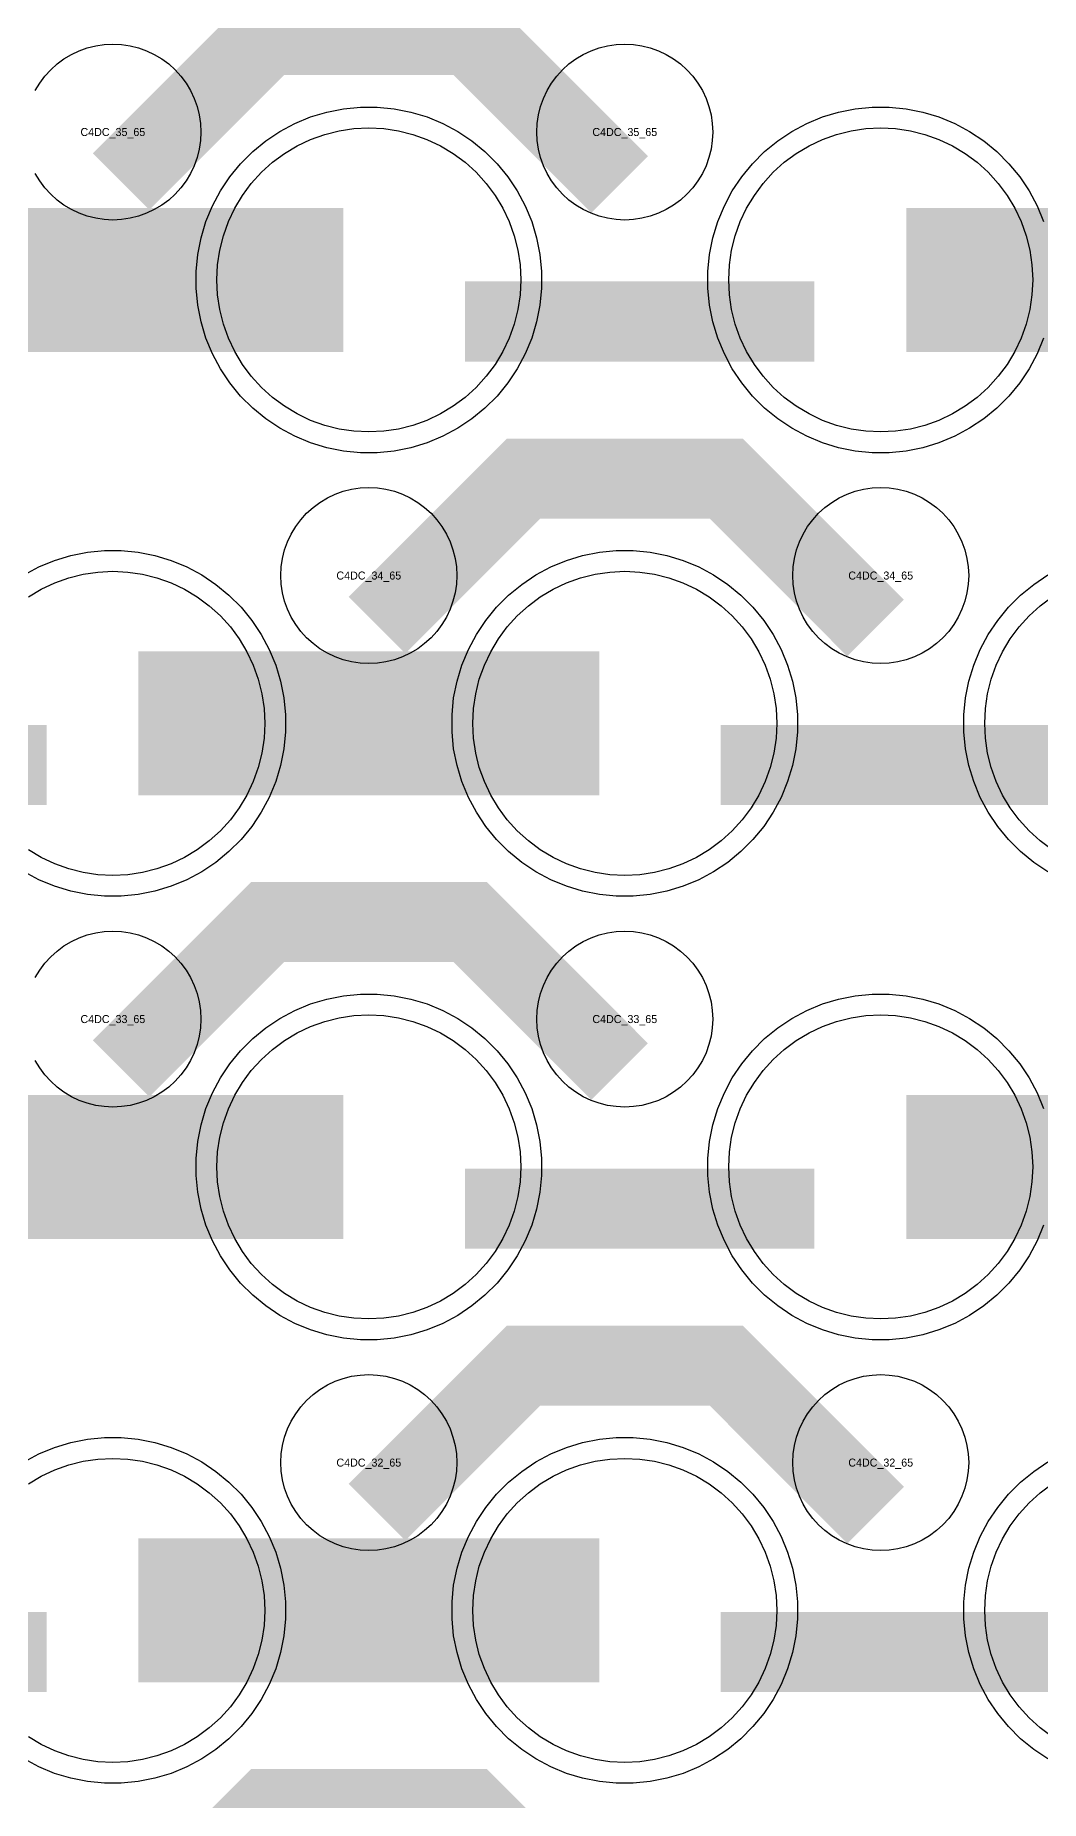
# Model space of a CAD drawing. Extents: x -11880 to 11880, y -14992 to 14992.
# Drawn here: x 8776 to 9090, y -10465 to -9913 of the extents above; entities that cross this region are included whole.
import ezdxf
from ezdxf.enums import TextEntityAlignment as Align

# ---------------------------------------------------------------- set-up
doc = ezdxf.new("R2010")
doc.units = 0
doc.header["$MEASUREMENT"] = 0
for name, color, linetype in [('GDS_775_DT_237', 138, 'CONTINUOUS'), ('RDL1_FS', 34, 'CONTINUOUS'), ('RDL_BS', 160, 'CONTINUOUS')]:
    doc.layers.add(name, color=color, linetype=linetype)

msp = doc.modelspace()

# ---------------------------------------------------------------- linework, layer by layer
at = {"layer": 'RDL1_FS'}
for points in [[(8880, -10037.329), (8875.343, -10037.1), (8870.732, -10036.416), (8866.209, -10035.284), (8861.819, -10033.712), (8857.605, -10031.72), (8853.605, -10029.322), (8849.86, -10026.544), (8846.406, -10023.414), (8843.276, -10019.96), (8840.498, -10016.215), (8838.1, -10012.215), (8836.108, -10008.001), (8834.536, -10003.611), (8833.404, -9999.088), (8832.72, -9994.477), (8832.491, -9989.82), (8832.72, -9985.163), (8833.404, -9980.552), (8834.536, -9976.029), (8836.108, -9971.639), (8838.1, -9967.425), (8840.498, -9963.425), (8843.276, -9959.68), (8846.406, -9956.226), (8849.86, -9953.096), (8853.605, -9950.318), (8857.605, -9947.92), (8861.819, -9945.928), (8866.209, -9944.356), (8870.732, -9943.224), (8875.343, -9942.54), (8880, -9942.311), (8884.657, -9942.54), (8889.268, -9943.224), (8893.791, -9944.356), (8898.181, -9945.928), (8902.395, -9947.92), (8906.395, -9950.318), (8910.14, -9953.096), (8913.594, -9956.226), (8916.724, -9959.68), (8919.502, -9963.425), (8921.9, -9967.425), (8923.892, -9971.639), (8925.464, -9976.029), (8926.596, -9980.552), (8927.28, -9985.163), (8927.509, -9989.82), (8927.28, -9994.477), (8926.596, -9999.088), (8925.464, -10003.611), (8923.892, -10008.001), (8921.9, -10012.215), (8919.502, -10016.215), (8916.724, -10019.96), (8913.594, -10023.414), (8910.14, -10026.544), (8906.395, -10029.322), (8902.395, -10031.72), (8898.181, -10033.712), (8893.791, -10035.284), (8889.268, -10036.416), (8884.657, -10037.1)], [(9040, -10037.329), (9035.343, -10037.1), (9030.732, -10036.416), (9026.209, -10035.284), (9021.819, -10033.712), (9017.605, -10031.72), (9013.605, -10029.322), (9009.86, -10026.544), (9006.406, -10023.414), (9003.276, -10019.96), (9000.498, -10016.215), (8998.1, -10012.215), (8996.108, -10008.001), (8994.536, -10003.611), (8993.404, -9999.088), (8992.72, -9994.477), (8992.491, -9989.82), (8992.72, -9985.163), (8993.404, -9980.552), (8994.536, -9976.029), (8996.108, -9971.639), (8998.1, -9967.425), (9000.498, -9963.425), (9003.276, -9959.68), (9006.406, -9956.226), (9009.86, -9953.096), (9013.605, -9950.318), (9017.605, -9947.92), (9021.819, -9945.928), (9026.209, -9944.356), (9030.732, -9943.224), (9035.343, -9942.54), (9040, -9942.311), (9044.657, -9942.54), (9049.268, -9943.224), (9053.791, -9944.356), (9058.181, -9945.928), (9062.395, -9947.92), (9066.395, -9950.318), (9070.14, -9953.096), (9073.594, -9956.226), (9076.724, -9959.68), (9079.502, -9963.425), (9081.9, -9967.425), (9083.892, -9971.639), (9085.464, -9976.029), (9086.596, -9980.552), (9087.28, -9985.163), (9087.509, -9989.82), (9087.28, -9994.477), (9086.596, -9999.088), (9085.464, -10003.611), (9083.892, -10008.001), (9081.9, -10012.215), (9079.502, -10016.215), (9076.724, -10019.96), (9073.594, -10023.414), (9070.14, -10026.544), (9066.395, -10029.322), (9062.395, -10031.72), (9058.181, -10033.712), (9053.791, -10035.284), (9049.268, -10036.416), (9044.657, -10037.1)], [(8960, -10453.024), (8955.343, -10452.795), (8950.732, -10452.111), (8946.209, -10450.979), (8941.819, -10449.407), (8937.605, -10447.415), (8933.605, -10445.017), (8929.86, -10442.239), (8926.406, -10439.109), (8923.276, -10435.655), (8920.498, -10431.91), (8918.1, -10427.91), (8916.108, -10423.696), (8914.536, -10419.306), (8913.404, -10414.783), (8912.72, -10410.172), (8912.491, -10405.515), (8912.72, -10400.858), (8913.404, -10396.247), (8914.536, -10391.724), (8916.108, -10387.334), (8918.1, -10383.12), (8920.498, -10379.12), (8923.276, -10375.375), (8926.406, -10371.921), (8929.86, -10368.791), (8933.605, -10366.013), (8937.605, -10363.615), (8941.819, -10361.623), (8946.209, -10360.051), (8950.732, -10358.919), (8955.343, -10358.235), (8960, -10358.006), (8964.657, -10358.235), (8969.268, -10358.919), (8973.791, -10360.051), (8978.181, -10361.623), (8982.395, -10363.615), (8986.395, -10366.013), (8990.14, -10368.791), (8993.594, -10371.921), (8996.724, -10375.375), (8999.502, -10379.12), (9001.9, -10383.12), (9003.892, -10387.334), (9005.464, -10391.724), (9006.596, -10396.247), (9007.28, -10400.858), (9007.509, -10405.515), (9007.28, -10410.172), (9006.596, -10414.783), (9005.464, -10419.306), (9003.892, -10423.696), (9001.9, -10427.91), (8999.502, -10431.91), (8996.724, -10435.655), (8993.594, -10439.109), (8990.14, -10442.239), (8986.395, -10445.017), (8982.395, -10447.415), (8978.181, -10449.407), (8973.791, -10450.979), (8969.268, -10452.111), (8964.657, -10452.795)]]:
    msp.add_lwpolyline(points, close=True, dxfattribs=at)
for points in [[(8728.002, -9989.82, 45, 45, 0), (8800.002, -9989.82, 45, 45, 0)], [(8800.002, -9989.82, 45, 45, 0), (8872.002, -9989.82, 45, 45, 0)], [(9048.002, -9989.82, 45, 45, 0), (9120.002, -9989.82, 45, 45, 0)], [(8808.002, -10405.515, 45, 45, 0), (8880.002, -10405.515, 45, 45, 0)], [(8880.002, -10405.515, 45, 45, 0), (8952.002, -10405.515, 45, 45, 0)]]:
    msp.add_lwpolyline(points, format="xyseb", dxfattribs=at)
at = {"layer": 'RDL1_FS', "color": 241, "true_color": 0xf7abae}
for points in [[(8773.605, -10088.883), (8777.605, -10086.485), (8781.819, -10084.493), (8786.209, -10082.921), (8790.732, -10081.789), (8795.343, -10081.105), (8800, -10080.876), (8804.657, -10081.105), (8809.268, -10081.789), (8813.791, -10082.921), (8818.181, -10084.493), (8822.395, -10086.485), (8826.395, -10088.883), (8830.14, -10091.661), (8833.594, -10094.791), (8836.724, -10098.245), (8839.502, -10101.99), (8841.9, -10105.99), (8843.892, -10110.204), (8845.464, -10114.594), (8846.596, -10119.117), (8847.28, -10123.728), (8847.509, -10128.385), (8847.28, -10133.042), (8846.596, -10137.653), (8845.464, -10142.176), (8843.892, -10146.566), (8841.9, -10150.78), (8839.502, -10154.78), (8836.724, -10158.525), (8833.594, -10161.979), (8830.14, -10165.109), (8826.395, -10167.887), (8822.395, -10170.285), (8818.181, -10172.277), (8813.791, -10173.849), (8809.268, -10174.981), (8804.657, -10175.665), (8800, -10175.894), (8795.343, -10175.665), (8790.732, -10174.981), (8786.209, -10173.849), (8781.819, -10172.277), (8777.605, -10170.285), (8773.605, -10167.887)], [(9093.605, -10167.887), (9089.86, -10165.109), (9086.406, -10161.979), (9083.276, -10158.525), (9080.498, -10154.78), (9078.1, -10150.78), (9076.108, -10146.566), (9074.536, -10142.176), (9073.404, -10137.653), (9072.72, -10133.042), (9072.491, -10128.385), (9072.72, -10123.728), (9073.404, -10119.117), (9074.536, -10114.594), (9076.108, -10110.204), (9078.1, -10105.99), (9080.498, -10101.99), (9083.276, -10098.245), (9086.406, -10094.791), (9089.86, -10091.661), (9093.605, -10088.883)]]:
    msp.add_lwpolyline(points, dxfattribs=at)
for points in [[(8960, -10175.894), (8955.343, -10175.665), (8950.732, -10174.981), (8946.209, -10173.849), (8941.819, -10172.277), (8937.605, -10170.285), (8933.605, -10167.887), (8929.86, -10165.109), (8926.406, -10161.979), (8923.276, -10158.525), (8920.498, -10154.78), (8918.1, -10150.78), (8916.108, -10146.566), (8914.536, -10142.176), (8913.404, -10137.653), (8912.72, -10133.042), (8912.491, -10128.385), (8912.72, -10123.728), (8913.404, -10119.117), (8914.536, -10114.594), (8916.108, -10110.204), (8918.1, -10105.99), (8920.498, -10101.99), (8923.276, -10098.245), (8926.406, -10094.791), (8929.86, -10091.661), (8933.605, -10088.883), (8937.605, -10086.485), (8941.819, -10084.493), (8946.209, -10082.921), (8950.732, -10081.789), (8955.343, -10081.105), (8960, -10080.876), (8964.657, -10081.105), (8969.268, -10081.789), (8973.791, -10082.921), (8978.181, -10084.493), (8982.395, -10086.485), (8986.395, -10088.883), (8990.14, -10091.661), (8993.594, -10094.791), (8996.724, -10098.245), (8999.502, -10101.99), (9001.9, -10105.99), (9003.892, -10110.204), (9005.464, -10114.594), (9006.596, -10119.117), (9007.28, -10123.728), (9007.509, -10128.385), (9007.28, -10133.042), (9006.596, -10137.653), (9005.464, -10142.176), (9003.892, -10146.566), (9001.9, -10150.78), (8999.502, -10154.78), (8996.724, -10158.525), (8993.594, -10161.979), (8990.14, -10165.109), (8986.395, -10167.887), (8982.395, -10170.285), (8978.181, -10172.277), (8973.791, -10173.849), (8969.268, -10174.981), (8964.657, -10175.665)], [(8880, -10314.459), (8875.343, -10314.23), (8870.732, -10313.546), (8866.209, -10312.414), (8861.819, -10310.842), (8857.605, -10308.85), (8853.605, -10306.452), (8849.86, -10303.674), (8846.406, -10300.544), (8843.276, -10297.09), (8840.498, -10293.345), (8838.1, -10289.345), (8836.108, -10285.131), (8834.536, -10280.741), (8833.404, -10276.218), (8832.72, -10271.607), (8832.491, -10266.95), (8832.72, -10262.293), (8833.404, -10257.682), (8834.536, -10253.159), (8836.108, -10248.769), (8838.1, -10244.555), (8840.498, -10240.555), (8843.276, -10236.81), (8846.406, -10233.356), (8849.86, -10230.226), (8853.605, -10227.448), (8857.605, -10225.05), (8861.819, -10223.058), (8866.209, -10221.486), (8870.732, -10220.354), (8875.343, -10219.67), (8880, -10219.441), (8884.657, -10219.67), (8889.268, -10220.354), (8893.791, -10221.486), (8898.181, -10223.058), (8902.395, -10225.05), (8906.395, -10227.448), (8910.14, -10230.226), (8913.594, -10233.356), (8916.724, -10236.81), (8919.502, -10240.555), (8921.9, -10244.555), (8923.892, -10248.769), (8925.464, -10253.159), (8926.596, -10257.682), (8927.28, -10262.293), (8927.509, -10266.95), (8927.28, -10271.607), (8926.596, -10276.218), (8925.464, -10280.741), (8923.892, -10285.131), (8921.9, -10289.345), (8919.502, -10293.345), (8916.724, -10297.09), (8913.594, -10300.544), (8910.14, -10303.674), (8906.395, -10306.452), (8902.395, -10308.85), (8898.181, -10310.842), (8893.791, -10312.414), (8889.268, -10313.546), (8884.657, -10314.23)], [(9040, -10314.459), (9035.343, -10314.23), (9030.732, -10313.546), (9026.209, -10312.414), (9021.819, -10310.842), (9017.605, -10308.85), (9013.605, -10306.452), (9009.86, -10303.674), (9006.406, -10300.544), (9003.276, -10297.09), (9000.498, -10293.345), (8998.1, -10289.345), (8996.108, -10285.131), (8994.536, -10280.741), (8993.404, -10276.218), (8992.72, -10271.607), (8992.491, -10266.95), (8992.72, -10262.293), (8993.404, -10257.682), (8994.536, -10253.159), (8996.108, -10248.769), (8998.1, -10244.555), (9000.498, -10240.555), (9003.276, -10236.81), (9006.406, -10233.356), (9009.86, -10230.226), (9013.605, -10227.448), (9017.605, -10225.05), (9021.819, -10223.058), (9026.209, -10221.486), (9030.732, -10220.354), (9035.343, -10219.67), (9040, -10219.441), (9044.657, -10219.67), (9049.268, -10220.354), (9053.791, -10221.486), (9058.181, -10223.058), (9062.395, -10225.05), (9066.395, -10227.448), (9070.14, -10230.226), (9073.594, -10233.356), (9076.724, -10236.81), (9079.502, -10240.555), (9081.9, -10244.555), (9083.892, -10248.769), (9085.464, -10253.159), (9086.596, -10257.682), (9087.28, -10262.293), (9087.509, -10266.95), (9087.28, -10271.607), (9086.596, -10276.218), (9085.464, -10280.741), (9083.892, -10285.131), (9081.9, -10289.345), (9079.502, -10293.345), (9076.724, -10297.09), (9073.594, -10300.544), (9070.14, -10303.674), (9066.395, -10306.452), (9062.395, -10308.85), (9058.181, -10310.842), (9053.791, -10312.414), (9049.268, -10313.546), (9044.657, -10314.23)]]:
    msp.add_lwpolyline(points, close=True, dxfattribs=at)
for points in [[(8808.002, -10128.385, 45, 45, 0), (8880.002, -10128.385, 45, 45, 0)], [(8880.002, -10128.385, 45, 45, 0), (8952.002, -10128.385, 45, 45, 0)], [(8728.002, -10266.95, 45, 45, 0), (8800.002, -10266.95, 45, 45, 0)], [(8800.002, -10266.95, 45, 45, 0), (8872.002, -10266.95, 45, 45, 0)], [(9048.002, -10266.95, 45, 45, 0), (9120.002, -10266.95, 45, 45, 0)]]:
    msp.add_lwpolyline(points, format="xyseb", dxfattribs=at)
at = {"layer": 'RDL1_FS'}
for points in [[(8773.605, -10366.013), (8777.605, -10363.615), (8781.819, -10361.623), (8786.209, -10360.051), (8790.732, -10358.919), (8795.343, -10358.235), (8800, -10358.006), (8804.657, -10358.235), (8809.268, -10358.919), (8813.791, -10360.051), (8818.181, -10361.623), (8822.395, -10363.615), (8826.395, -10366.013), (8830.14, -10368.791), (8833.594, -10371.921), (8836.724, -10375.375), (8839.502, -10379.12), (8841.9, -10383.12), (8843.892, -10387.334), (8845.464, -10391.724), (8846.596, -10396.247), (8847.28, -10400.858), (8847.509, -10405.515), (8847.28, -10410.172), (8846.596, -10414.783), (8845.464, -10419.306), (8843.892, -10423.696), (8841.9, -10427.91), (8839.502, -10431.91), (8836.724, -10435.655), (8833.594, -10439.109), (8830.14, -10442.239), (8826.395, -10445.017), (8822.395, -10447.415), (8818.181, -10449.407), (8813.791, -10450.979), (8809.268, -10452.111), (8804.657, -10452.795), (8800, -10453.024), (8795.343, -10452.795), (8790.732, -10452.111), (8786.209, -10450.979), (8781.819, -10449.407), (8777.605, -10447.415), (8773.605, -10445.017)], [(9093.605, -10445.017), (9089.86, -10442.239), (9086.406, -10439.109), (9083.276, -10435.655), (9080.498, -10431.91), (9078.1, -10427.91), (9076.108, -10423.696), (9074.536, -10419.306), (9073.404, -10414.783), (9072.72, -10410.172), (9072.491, -10405.515), (9072.72, -10400.858), (9073.404, -10396.247), (9074.536, -10391.724), (9076.108, -10387.334), (9078.1, -10383.12), (9080.498, -10379.12), (9083.276, -10375.375), (9086.406, -10371.921), (9089.86, -10368.791), (9093.605, -10366.013)]]:
    msp.add_lwpolyline(points, dxfattribs=at)
at = {"layer": 'RDL_BS'}
for points in [[(8802.562, -9959.134, 25, 25, 0), (8848.377, -9913.319, 25, 25, 0), (8881.93, -9913.319, 25, 25, 0)], [(8958.401, -9960.033, 25, 25, 0), (8911.687, -9913.319, 25, 25, 0), (8881.929, -9913.319, 25, 25, 0)], [(8910.016, -10002.833, 25, 25, 0), (9019.281, -10002.833, 25, 25, 0)], [(8882.562, -10097.699, 25, 25, 0), (8928.377, -10051.884, 25, 25, 0), (8961.93, -10051.884, 25, 25, 0)], [(9038.401, -10098.598, 25, 25, 0), (8991.687, -10051.884, 25, 25, 0), (8961.929, -10051.884, 25, 25, 0)], [(8802.562, -10236.264, 25, 25, 0), (8848.377, -10190.449, 25, 25, 0), (8881.93, -10190.449, 25, 25, 0)], [(8958.401, -10237.163, 25, 25, 0), (8911.687, -10190.449, 25, 25, 0), (8881.929, -10190.449, 25, 25, 0)], [(8882.562, -10374.829, 25, 25, 0), (8928.377, -10329.014, 25, 25, 0), (8961.93, -10329.014, 25, 25, 0)], [(9038.401, -10375.728, 25, 25, 0), (8991.687, -10329.014, 25, 25, 0), (8961.929, -10329.014, 25, 25, 0)], [(8670.016, -10418.528, 25, 25, 0), (8779.281, -10418.528, 25, 25, 0)], [(8990.016, -10418.528, 25, 25, 0), (9099.281, -10418.528, 25, 25, 0)], [(8802.562, -10513.394, 25, 25, 0), (8848.377, -10467.579, 25, 25, 0), (8881.93, -10467.579, 25, 25, 0)], [(8958.401, -10514.293, 25, 25, 0), (8911.687, -10467.579, 25, 25, 0), (8881.929, -10467.579, 25, 25, 0)]]:
    msp.add_lwpolyline(points, format="xyseb", dxfattribs=at)
for points in [[(8775.75, -9930.676), (8777.143, -9928.352), (8778.746, -9926.189), (8780.558, -9924.19), (8782.557, -9922.378), (8784.72, -9920.775), (8787.044, -9919.382), (8789.481, -9918.23), (8792.016, -9917.323), (8794.635, -9916.666), (8797.307, -9916.27), (8800, -9916.138), (8802.693, -9916.27), (8805.365, -9916.666), (8807.984, -9917.323), (8810.519, -9918.23), (8812.956, -9919.382), (8815.28, -9920.775), (8817.443, -9922.378), (8819.442, -9924.19), (8821.254, -9926.189), (8822.857, -9928.352), (8824.25, -9930.676), (8825.402, -9933.113), (8826.309, -9935.648), (8826.966, -9938.267), (8827.362, -9940.939), (8827.494, -9943.632), (8827.362, -9946.325), (8826.966, -9948.997), (8826.309, -9951.616), (8825.402, -9954.151), (8824.25, -9956.588), (8822.857, -9958.912), (8821.254, -9961.075), (8819.442, -9963.074), (8817.443, -9964.886), (8815.28, -9966.489), (8812.956, -9967.882), (8810.519, -9969.034), (8807.984, -9969.941), (8805.365, -9970.598), (8802.693, -9970.994), (8800, -9971.126), (8797.307, -9970.994), (8794.635, -9970.598), (8792.016, -9969.941), (8789.481, -9969.034), (8787.044, -9967.882), (8784.72, -9966.489), (8782.557, -9964.886), (8780.558, -9963.074), (8778.746, -9961.075), (8777.143, -9958.912), (8775.75, -9956.588)], [(9090.906, -10008.025), (9088.875, -10012.935), (9086.383, -10017.597), (9083.436, -10022.011), (9080.074, -10026.112), (9076.292, -10029.894), (9072.191, -10033.256), (9067.777, -10036.203), (9063.115, -10038.695), (9058.205, -10040.726), (9053.165, -10042.257), (9047.938, -10043.303), (9042.644, -10043.82), (9037.356, -10043.82), (9032.062, -10043.303), (9026.835, -10042.257), (9021.795, -10040.726), (9016.885, -10038.695), (9012.223, -10036.203), (9007.809, -10033.256), (9003.708, -10029.894), (8999.926, -10026.112), (8996.564, -10022.011), (8993.617, -10017.597), (8991.125, -10012.935), (8989.094, -10008.025), (8987.563, -10002.985), (8986.517, -9997.758), (8986, -9992.464), (8986, -9987.176), (8986.517, -9981.882), (8987.563, -9976.655), (8989.094, -9971.615), (8991.125, -9966.705), (8993.617, -9962.043), (8996.564, -9957.629), (8999.926, -9953.528), (9003.708, -9949.746), (9007.809, -9946.384), (9012.223, -9943.437), (9016.885, -9940.945), (9021.795, -9938.914), (9026.835, -9937.383), (9032.062, -9936.337), (9037.356, -9935.82), (9042.644, -9935.82), (9047.938, -9936.337), (9053.165, -9937.383), (9058.205, -9938.914), (9063.115, -9940.945), (9067.777, -9943.437), (9072.191, -9946.384), (9076.292, -9949.746), (9080.074, -9953.528), (9083.436, -9957.629), (9086.383, -9962.043), (9088.875, -9966.705), (9090.906, -9971.615)], [(8775.75, -10207.806), (8777.143, -10205.482), (8778.746, -10203.319), (8780.558, -10201.32), (8782.557, -10199.508), (8784.72, -10197.905), (8787.044, -10196.512), (8789.481, -10195.36), (8792.016, -10194.453), (8794.635, -10193.796), (8797.307, -10193.4), (8800, -10193.268), (8802.693, -10193.4), (8805.365, -10193.796), (8807.984, -10194.453), (8810.519, -10195.36), (8812.956, -10196.512), (8815.28, -10197.905), (8817.443, -10199.508), (8819.442, -10201.32), (8821.254, -10203.319), (8822.857, -10205.482), (8824.25, -10207.806), (8825.402, -10210.243), (8826.309, -10212.778), (8826.966, -10215.397), (8827.362, -10218.069), (8827.494, -10220.762), (8827.362, -10223.455), (8826.966, -10226.127), (8826.309, -10228.746), (8825.402, -10231.281), (8824.25, -10233.718), (8822.857, -10236.042), (8821.254, -10238.205), (8819.442, -10240.204), (8817.443, -10242.016), (8815.28, -10243.619), (8812.956, -10245.012), (8810.519, -10246.164), (8807.984, -10247.071), (8805.365, -10247.728), (8802.693, -10248.124), (8800, -10248.256), (8797.307, -10248.124), (8794.635, -10247.728), (8792.016, -10247.071), (8789.481, -10246.164), (8787.044, -10245.012), (8784.72, -10243.619), (8782.557, -10242.016), (8780.558, -10240.204), (8778.746, -10238.205), (8777.143, -10236.042), (8775.75, -10233.718)], [(8772.223, -10359.132), (8776.885, -10356.64), (8781.795, -10354.609), (8786.835, -10353.078), (8792.062, -10352.032), (8797.356, -10351.515), (8802.644, -10351.515), (8807.938, -10352.032), (8813.165, -10353.078), (8818.205, -10354.609), (8823.115, -10356.64), (8827.777, -10359.132), (8832.191, -10362.079), (8836.292, -10365.441), (8840.074, -10369.223), (8843.436, -10373.324), (8846.383, -10377.738), (8848.875, -10382.4), (8850.906, -10387.31), (8852.437, -10392.35), (8853.483, -10397.577), (8854, -10402.871), (8854, -10408.159), (8853.483, -10413.453), (8852.437, -10418.68), (8850.906, -10423.72), (8848.875, -10428.63), (8846.383, -10433.292), (8843.436, -10437.706), (8840.074, -10441.807), (8836.292, -10445.589), (8832.191, -10448.951), (8827.777, -10451.898), (8823.115, -10454.39), (8818.205, -10456.421), (8813.165, -10457.952), (8807.938, -10458.998), (8802.644, -10459.515), (8797.356, -10459.515), (8792.062, -10458.998), (8786.835, -10457.952), (8781.795, -10456.421), (8776.885, -10454.39), (8772.223, -10451.898)], [(9092.223, -10451.898), (9087.809, -10448.951), (9083.708, -10445.589), (9079.926, -10441.807), (9076.564, -10437.706), (9073.617, -10433.292), (9071.125, -10428.63), (9069.094, -10423.72), (9067.563, -10418.68), (9066.517, -10413.453), (9066, -10408.159), (9066, -10402.871), (9066.517, -10397.577), (9067.563, -10392.35), (9069.094, -10387.31), (9071.125, -10382.4), (9073.617, -10377.738), (9076.564, -10373.324), (9079.926, -10369.223), (9083.708, -10365.441), (9087.809, -10362.079), (9092.223, -10359.132)]]:
    msp.add_lwpolyline(points, dxfattribs=at)
for points in [[(8960, -9971.126), (8957.307, -9970.994), (8954.635, -9970.598), (8952.016, -9969.941), (8949.481, -9969.034), (8947.044, -9967.882), (8944.72, -9966.489), (8942.557, -9964.886), (8940.558, -9963.074), (8938.746, -9961.075), (8937.143, -9958.912), (8935.75, -9956.588), (8934.598, -9954.151), (8933.691, -9951.616), (8933.034, -9948.997), (8932.638, -9946.325), (8932.506, -9943.632), (8932.638, -9940.939), (8933.034, -9938.267), (8933.691, -9935.648), (8934.598, -9933.113), (8935.75, -9930.676), (8937.143, -9928.352), (8938.746, -9926.189), (8940.558, -9924.19), (8942.557, -9922.378), (8944.72, -9920.775), (8947.044, -9919.382), (8949.481, -9918.23), (8952.016, -9917.323), (8954.635, -9916.666), (8957.307, -9916.27), (8960, -9916.138), (8962.693, -9916.27), (8965.365, -9916.666), (8967.984, -9917.323), (8970.519, -9918.23), (8972.956, -9919.382), (8975.28, -9920.775), (8977.443, -9922.378), (8979.442, -9924.19), (8981.254, -9926.189), (8982.857, -9928.352), (8984.25, -9930.676), (8985.402, -9933.113), (8986.309, -9935.648), (8986.966, -9938.267), (8987.362, -9940.939), (8987.494, -9943.632), (8987.362, -9946.325), (8986.966, -9948.997), (8986.309, -9951.616), (8985.402, -9954.151), (8984.25, -9956.588), (8982.857, -9958.912), (8981.254, -9961.075), (8979.442, -9963.074), (8977.443, -9964.886), (8975.28, -9966.489), (8972.956, -9967.882), (8970.519, -9969.034), (8967.984, -9969.941), (8965.365, -9970.598), (8962.693, -9970.994)], [(8877.356, -10043.82), (8872.062, -10043.303), (8866.835, -10042.257), (8861.795, -10040.726), (8856.885, -10038.695), (8852.223, -10036.203), (8847.809, -10033.256), (8843.708, -10029.894), (8839.926, -10026.112), (8836.564, -10022.011), (8833.617, -10017.597), (8831.125, -10012.935), (8829.094, -10008.025), (8827.563, -10002.985), (8826.517, -9997.758), (8826, -9992.464), (8826, -9987.176), (8826.517, -9981.882), (8827.563, -9976.655), (8829.094, -9971.615), (8831.125, -9966.705), (8833.617, -9962.043), (8836.564, -9957.629), (8839.926, -9953.528), (8843.708, -9949.746), (8847.809, -9946.384), (8852.223, -9943.437), (8856.885, -9940.945), (8861.795, -9938.914), (8866.835, -9937.383), (8872.062, -9936.337), (8877.356, -9935.82), (8882.644, -9935.82), (8887.938, -9936.337), (8893.165, -9937.383), (8898.205, -9938.914), (8903.115, -9940.945), (8907.777, -9943.437), (8912.191, -9946.384), (8916.292, -9949.746), (8920.074, -9953.528), (8923.436, -9957.629), (8926.383, -9962.043), (8928.875, -9966.705), (8930.906, -9971.615), (8932.437, -9976.655), (8933.483, -9981.882), (8934, -9987.176), (8934, -9992.464), (8933.483, -9997.758), (8932.437, -10002.985), (8930.906, -10008.025), (8928.875, -10012.935), (8926.383, -10017.597), (8923.436, -10022.011), (8920.074, -10026.112), (8916.292, -10029.894), (8912.191, -10033.256), (8907.777, -10036.203), (8903.115, -10038.695), (8898.205, -10040.726), (8893.165, -10042.257), (8887.938, -10043.303), (8882.644, -10043.82)], [(8880, -10109.691), (8877.307, -10109.559), (8874.635, -10109.163), (8872.016, -10108.506), (8869.481, -10107.599), (8867.044, -10106.447), (8864.72, -10105.054), (8862.557, -10103.451), (8860.558, -10101.639), (8858.746, -10099.64), (8857.143, -10097.477), (8855.75, -10095.153), (8854.598, -10092.716), (8853.691, -10090.181), (8853.034, -10087.562), (8852.638, -10084.89), (8852.506, -10082.197), (8852.638, -10079.504), (8853.034, -10076.832), (8853.691, -10074.213), (8854.598, -10071.678), (8855.75, -10069.241), (8857.143, -10066.917), (8858.746, -10064.754), (8860.558, -10062.755), (8862.557, -10060.943), (8864.72, -10059.34), (8867.044, -10057.947), (8869.481, -10056.795), (8872.016, -10055.888), (8874.635, -10055.231), (8877.307, -10054.835), (8880, -10054.703), (8882.693, -10054.835), (8885.365, -10055.231), (8887.984, -10055.888), (8890.519, -10056.795), (8892.956, -10057.947), (8895.28, -10059.34), (8897.443, -10060.943), (8899.442, -10062.755), (8901.254, -10064.754), (8902.857, -10066.917), (8904.25, -10069.241), (8905.402, -10071.678), (8906.309, -10074.213), (8906.966, -10076.832), (8907.362, -10079.504), (8907.494, -10082.197), (8907.362, -10084.89), (8906.966, -10087.562), (8906.309, -10090.181), (8905.402, -10092.716), (8904.25, -10095.153), (8902.857, -10097.477), (8901.254, -10099.64), (8899.442, -10101.639), (8897.443, -10103.451), (8895.28, -10105.054), (8892.956, -10106.447), (8890.519, -10107.599), (8887.984, -10108.506), (8885.365, -10109.163), (8882.693, -10109.559)], [(9040, -10109.691), (9037.307, -10109.559), (9034.635, -10109.163), (9032.016, -10108.506), (9029.481, -10107.599), (9027.044, -10106.447), (9024.72, -10105.054), (9022.557, -10103.451), (9020.558, -10101.639), (9018.746, -10099.64), (9017.143, -10097.477), (9015.75, -10095.153), (9014.598, -10092.716), (9013.691, -10090.181), (9013.034, -10087.562), (9012.638, -10084.89), (9012.506, -10082.197), (9012.638, -10079.504), (9013.034, -10076.832), (9013.691, -10074.213), (9014.598, -10071.678), (9015.75, -10069.241), (9017.143, -10066.917), (9018.746, -10064.754), (9020.558, -10062.755), (9022.557, -10060.943), (9024.72, -10059.34), (9027.044, -10057.947), (9029.481, -10056.795), (9032.016, -10055.888), (9034.635, -10055.231), (9037.307, -10054.835), (9040, -10054.703), (9042.693, -10054.835), (9045.365, -10055.231), (9047.984, -10055.888), (9050.519, -10056.795), (9052.956, -10057.947), (9055.28, -10059.34), (9057.443, -10060.943), (9059.442, -10062.755), (9061.254, -10064.754), (9062.857, -10066.917), (9064.25, -10069.241), (9065.402, -10071.678), (9066.309, -10074.213), (9066.966, -10076.832), (9067.362, -10079.504), (9067.494, -10082.197), (9067.362, -10084.89), (9066.966, -10087.562), (9066.309, -10090.181), (9065.402, -10092.716), (9064.25, -10095.153), (9062.857, -10097.477), (9061.254, -10099.64), (9059.442, -10101.639), (9057.443, -10103.451), (9055.28, -10105.054), (9052.956, -10106.447), (9050.519, -10107.599), (9047.984, -10108.506), (9045.365, -10109.163), (9042.693, -10109.559)], [(8960, -10248.256), (8957.307, -10248.124), (8954.635, -10247.728), (8952.016, -10247.071), (8949.481, -10246.164), (8947.044, -10245.012), (8944.72, -10243.619), (8942.557, -10242.016), (8940.558, -10240.204), (8938.746, -10238.205), (8937.143, -10236.042), (8935.75, -10233.718), (8934.598, -10231.281), (8933.691, -10228.746), (8933.034, -10226.127), (8932.638, -10223.455), (8932.506, -10220.762), (8932.638, -10218.069), (8933.034, -10215.397), (8933.691, -10212.778), (8934.598, -10210.243), (8935.75, -10207.806), (8937.143, -10205.482), (8938.746, -10203.319), (8940.558, -10201.32), (8942.557, -10199.508), (8944.72, -10197.905), (8947.044, -10196.512), (8949.481, -10195.36), (8952.016, -10194.453), (8954.635, -10193.796), (8957.307, -10193.4), (8960, -10193.268), (8962.693, -10193.4), (8965.365, -10193.796), (8967.984, -10194.453), (8970.519, -10195.36), (8972.956, -10196.512), (8975.28, -10197.905), (8977.443, -10199.508), (8979.442, -10201.32), (8981.254, -10203.319), (8982.857, -10205.482), (8984.25, -10207.806), (8985.402, -10210.243), (8986.309, -10212.778), (8986.966, -10215.397), (8987.362, -10218.069), (8987.494, -10220.762), (8987.362, -10223.455), (8986.966, -10226.127), (8986.309, -10228.746), (8985.402, -10231.281), (8984.25, -10233.718), (8982.857, -10236.042), (8981.254, -10238.205), (8979.442, -10240.204), (8977.443, -10242.016), (8975.28, -10243.619), (8972.956, -10245.012), (8970.519, -10246.164), (8967.984, -10247.071), (8965.365, -10247.728), (8962.693, -10248.124)], [(8880, -10386.821), (8877.307, -10386.689), (8874.635, -10386.293), (8872.016, -10385.636), (8869.481, -10384.729), (8867.044, -10383.577), (8864.72, -10382.184), (8862.557, -10380.581), (8860.558, -10378.769), (8858.746, -10376.77), (8857.143, -10374.607), (8855.75, -10372.283), (8854.598, -10369.846), (8853.691, -10367.311), (8853.034, -10364.692), (8852.638, -10362.02), (8852.506, -10359.327), (8852.638, -10356.634), (8853.034, -10353.962), (8853.691, -10351.343), (8854.598, -10348.808), (8855.75, -10346.371), (8857.143, -10344.047), (8858.746, -10341.884), (8860.558, -10339.885), (8862.557, -10338.073), (8864.72, -10336.47), (8867.044, -10335.077), (8869.481, -10333.925), (8872.016, -10333.018), (8874.635, -10332.361), (8877.307, -10331.965), (8880, -10331.833), (8882.693, -10331.965), (8885.365, -10332.361), (8887.984, -10333.018), (8890.519, -10333.925), (8892.956, -10335.077), (8895.28, -10336.47), (8897.443, -10338.073), (8899.442, -10339.885), (8901.254, -10341.884), (8902.857, -10344.047), (8904.25, -10346.371), (8905.402, -10348.808), (8906.309, -10351.343), (8906.966, -10353.962), (8907.362, -10356.634), (8907.494, -10359.327), (8907.362, -10362.02), (8906.966, -10364.692), (8906.309, -10367.311), (8905.402, -10369.846), (8904.25, -10372.283), (8902.857, -10374.607), (8901.254, -10376.77), (8899.442, -10378.769), (8897.443, -10380.581), (8895.28, -10382.184), (8892.956, -10383.577), (8890.519, -10384.729), (8887.984, -10385.636), (8885.365, -10386.293), (8882.693, -10386.689)], [(9040, -10386.821), (9037.307, -10386.689), (9034.635, -10386.293), (9032.016, -10385.636), (9029.481, -10384.729), (9027.044, -10383.577), (9024.72, -10382.184), (9022.557, -10380.581), (9020.558, -10378.769), (9018.746, -10376.77), (9017.143, -10374.607), (9015.75, -10372.283), (9014.598, -10369.846), (9013.691, -10367.311), (9013.034, -10364.692), (9012.638, -10362.02), (9012.506, -10359.327), (9012.638, -10356.634), (9013.034, -10353.962), (9013.691, -10351.343), (9014.598, -10348.808), (9015.75, -10346.371), (9017.143, -10344.047), (9018.746, -10341.884), (9020.558, -10339.885), (9022.557, -10338.073), (9024.72, -10336.47), (9027.044, -10335.077), (9029.481, -10333.925), (9032.016, -10333.018), (9034.635, -10332.361), (9037.307, -10331.965), (9040, -10331.833), (9042.693, -10331.965), (9045.365, -10332.361), (9047.984, -10333.018), (9050.519, -10333.925), (9052.956, -10335.077), (9055.28, -10336.47), (9057.443, -10338.073), (9059.442, -10339.885), (9061.254, -10341.884), (9062.857, -10344.047), (9064.25, -10346.371), (9065.402, -10348.808), (9066.309, -10351.343), (9066.966, -10353.962), (9067.362, -10356.634), (9067.494, -10359.327), (9067.362, -10362.02), (9066.966, -10364.692), (9066.309, -10367.311), (9065.402, -10369.846), (9064.25, -10372.283), (9062.857, -10374.607), (9061.254, -10376.77), (9059.442, -10378.769), (9057.443, -10380.581), (9055.28, -10382.184), (9052.956, -10383.577), (9050.519, -10384.729), (9047.984, -10385.636), (9045.365, -10386.293), (9042.693, -10386.689)], [(8957.356, -10459.515), (8952.062, -10458.998), (8946.835, -10457.952), (8941.795, -10456.421), (8936.885, -10454.39), (8932.223, -10451.898), (8927.809, -10448.951), (8923.708, -10445.589), (8919.926, -10441.807), (8916.564, -10437.706), (8913.617, -10433.292), (8911.125, -10428.63), (8909.094, -10423.72), (8907.563, -10418.68), (8906.517, -10413.453), (8906, -10408.159), (8906, -10402.871), (8906.517, -10397.577), (8907.563, -10392.35), (8909.094, -10387.31), (8911.125, -10382.4), (8913.617, -10377.738), (8916.564, -10373.324), (8919.926, -10369.223), (8923.708, -10365.441), (8927.809, -10362.079), (8932.223, -10359.132), (8936.885, -10356.64), (8941.795, -10354.609), (8946.835, -10353.078), (8952.062, -10352.032), (8957.356, -10351.515), (8962.644, -10351.515), (8967.938, -10352.032), (8973.165, -10353.078), (8978.205, -10354.609), (8983.115, -10356.64), (8987.777, -10359.132), (8992.191, -10362.079), (8996.292, -10365.441), (9000.074, -10369.223), (9003.436, -10373.324), (9006.383, -10377.738), (9008.875, -10382.4), (9010.906, -10387.31), (9012.437, -10392.35), (9013.483, -10397.577), (9014, -10402.871), (9014, -10408.159), (9013.483, -10413.453), (9012.437, -10418.68), (9010.906, -10423.72), (9008.875, -10428.63), (9006.383, -10433.292), (9003.436, -10437.706), (9000.074, -10441.807), (8996.292, -10445.589), (8992.191, -10448.951), (8987.777, -10451.898), (8983.115, -10454.39), (8978.205, -10456.421), (8973.165, -10457.952), (8967.938, -10458.998), (8962.644, -10459.515)]]:
    msp.add_lwpolyline(points, close=True, dxfattribs=at)
at = {"layer": 'RDL_BS', "color": 241, "true_color": 0xf7abae}
for points in [[(8772.223, -10082.002), (8776.885, -10079.51), (8781.795, -10077.479), (8786.835, -10075.948), (8792.062, -10074.902), (8797.356, -10074.385), (8802.644, -10074.385), (8807.938, -10074.902), (8813.165, -10075.948), (8818.205, -10077.479), (8823.115, -10079.51), (8827.777, -10082.002), (8832.191, -10084.949), (8836.292, -10088.311), (8840.074, -10092.093), (8843.436, -10096.194), (8846.383, -10100.608), (8848.875, -10105.27), (8850.906, -10110.18), (8852.437, -10115.22), (8853.483, -10120.447), (8854, -10125.741), (8854, -10131.029), (8853.483, -10136.323), (8852.437, -10141.55), (8850.906, -10146.59), (8848.875, -10151.5), (8846.383, -10156.162), (8843.436, -10160.576), (8840.074, -10164.677), (8836.292, -10168.459), (8832.191, -10171.821), (8827.777, -10174.768), (8823.115, -10177.26), (8818.205, -10179.291), (8813.165, -10180.822), (8807.938, -10181.868), (8802.644, -10182.385), (8797.356, -10182.385), (8792.062, -10181.868), (8786.835, -10180.822), (8781.795, -10179.291), (8776.885, -10177.26), (8772.223, -10174.768)], [(9092.223, -10174.768), (9087.809, -10171.821), (9083.708, -10168.459), (9079.926, -10164.677), (9076.564, -10160.576), (9073.617, -10156.162), (9071.125, -10151.5), (9069.094, -10146.59), (9067.563, -10141.55), (9066.517, -10136.323), (9066, -10131.029), (9066, -10125.741), (9066.517, -10120.447), (9067.563, -10115.22), (9069.094, -10110.18), (9071.125, -10105.27), (9073.617, -10100.608), (9076.564, -10096.194), (9079.926, -10092.093), (9083.708, -10088.311), (9087.809, -10084.949), (9092.223, -10082.002)], [(9090.906, -10285.155), (9088.875, -10290.065), (9086.383, -10294.727), (9083.436, -10299.141), (9080.074, -10303.242), (9076.292, -10307.024), (9072.191, -10310.386), (9067.777, -10313.333), (9063.115, -10315.825), (9058.205, -10317.856), (9053.165, -10319.387), (9047.938, -10320.433), (9042.644, -10320.95), (9037.356, -10320.95), (9032.062, -10320.433), (9026.835, -10319.387), (9021.795, -10317.856), (9016.885, -10315.825), (9012.223, -10313.333), (9007.809, -10310.386), (9003.708, -10307.024), (8999.926, -10303.242), (8996.564, -10299.141), (8993.617, -10294.727), (8991.125, -10290.065), (8989.094, -10285.155), (8987.563, -10280.115), (8986.517, -10274.888), (8986, -10269.594), (8986, -10264.306), (8986.517, -10259.012), (8987.563, -10253.785), (8989.094, -10248.745), (8991.125, -10243.835), (8993.617, -10239.173), (8996.564, -10234.759), (8999.926, -10230.658), (9003.708, -10226.876), (9007.809, -10223.514), (9012.223, -10220.567), (9016.885, -10218.075), (9021.795, -10216.044), (9026.835, -10214.513), (9032.062, -10213.467), (9037.356, -10212.95), (9042.644, -10212.95), (9047.938, -10213.467), (9053.165, -10214.513), (9058.205, -10216.044), (9063.115, -10218.075), (9067.777, -10220.567), (9072.191, -10223.514), (9076.292, -10226.876), (9080.074, -10230.658), (9083.436, -10234.759), (9086.383, -10239.173), (9088.875, -10243.835), (9090.906, -10248.745)]]:
    msp.add_lwpolyline(points, dxfattribs=at)
for points in [[(8957.356, -10182.385), (8952.062, -10181.868), (8946.835, -10180.822), (8941.795, -10179.291), (8936.885, -10177.26), (8932.223, -10174.768), (8927.809, -10171.821), (8923.708, -10168.459), (8919.926, -10164.677), (8916.564, -10160.576), (8913.617, -10156.162), (8911.125, -10151.5), (8909.094, -10146.59), (8907.563, -10141.55), (8906.517, -10136.323), (8906, -10131.029), (8906, -10125.741), (8906.517, -10120.447), (8907.563, -10115.22), (8909.094, -10110.18), (8911.125, -10105.27), (8913.617, -10100.608), (8916.564, -10096.194), (8919.926, -10092.093), (8923.708, -10088.311), (8927.809, -10084.949), (8932.223, -10082.002), (8936.885, -10079.51), (8941.795, -10077.479), (8946.835, -10075.948), (8952.062, -10074.902), (8957.356, -10074.385), (8962.644, -10074.385), (8967.938, -10074.902), (8973.165, -10075.948), (8978.205, -10077.479), (8983.115, -10079.51), (8987.777, -10082.002), (8992.191, -10084.949), (8996.292, -10088.311), (9000.074, -10092.093), (9003.436, -10096.194), (9006.383, -10100.608), (9008.875, -10105.27), (9010.906, -10110.18), (9012.437, -10115.22), (9013.483, -10120.447), (9014, -10125.741), (9014, -10131.029), (9013.483, -10136.323), (9012.437, -10141.55), (9010.906, -10146.59), (9008.875, -10151.5), (9006.383, -10156.162), (9003.436, -10160.576), (9000.074, -10164.677), (8996.292, -10168.459), (8992.191, -10171.821), (8987.777, -10174.768), (8983.115, -10177.26), (8978.205, -10179.291), (8973.165, -10180.822), (8967.938, -10181.868), (8962.644, -10182.385)], [(8877.356, -10320.95), (8872.062, -10320.433), (8866.835, -10319.387), (8861.795, -10317.856), (8856.885, -10315.825), (8852.223, -10313.333), (8847.809, -10310.386), (8843.708, -10307.024), (8839.926, -10303.242), (8836.564, -10299.141), (8833.617, -10294.727), (8831.125, -10290.065), (8829.094, -10285.155), (8827.563, -10280.115), (8826.517, -10274.888), (8826, -10269.594), (8826, -10264.306), (8826.517, -10259.012), (8827.563, -10253.785), (8829.094, -10248.745), (8831.125, -10243.835), (8833.617, -10239.173), (8836.564, -10234.759), (8839.926, -10230.658), (8843.708, -10226.876), (8847.809, -10223.514), (8852.223, -10220.567), (8856.885, -10218.075), (8861.795, -10216.044), (8866.835, -10214.513), (8872.062, -10213.467), (8877.356, -10212.95), (8882.644, -10212.95), (8887.938, -10213.467), (8893.165, -10214.513), (8898.205, -10216.044), (8903.115, -10218.075), (8907.777, -10220.567), (8912.191, -10223.514), (8916.292, -10226.876), (8920.074, -10230.658), (8923.436, -10234.759), (8926.383, -10239.173), (8928.875, -10243.835), (8930.906, -10248.745), (8932.437, -10253.785), (8933.483, -10259.012), (8934, -10264.306), (8934, -10269.594), (8933.483, -10274.888), (8932.437, -10280.115), (8930.906, -10285.155), (8928.875, -10290.065), (8926.383, -10294.727), (8923.436, -10299.141), (8920.074, -10303.242), (8916.292, -10307.024), (8912.191, -10310.386), (8907.777, -10313.333), (8903.115, -10315.825), (8898.205, -10317.856), (8893.165, -10319.387), (8887.938, -10320.433), (8882.644, -10320.95)]]:
    msp.add_lwpolyline(points, close=True, dxfattribs=at)
for points in [[(8670.016, -10141.398, 25, 25, 0), (8779.281, -10141.398, 25, 25, 0)], [(8990.016, -10141.398, 25, 25, 0), (9099.281, -10141.398, 25, 25, 0)], [(8910.016, -10279.963, 25, 25, 0), (9019.281, -10279.963, 25, 25, 0)]]:
    msp.add_lwpolyline(points, format="xyseb", dxfattribs=at)

# ---------------------------------------------------------------- texts
at = {"layer": 'GDS_775_DT_237'}
for s, p in [('C4DC_35_65', (8800, -9943.632)), ('C4DC_35_65', (8800, -9943.632)), ('C4DC_35_65', (8960, -9943.632)), ('C4DC_35_65', (8960, -9943.632)), ('C4DC_34_65', (8880, -10082.197)), ('C4DC_34_65', (8880, -10082.197)), ('C4DC_34_65', (9040, -10082.197)), ('C4DC_34_65', (9040, -10082.197)), ('C4DC_33_65', (8800, -10220.762)), ('C4DC_33_65', (8800, -10220.762)), ('C4DC_33_65', (8960, -10220.762)), ('C4DC_33_65', (8960, -10220.762)), ('C4DC_32_65', (8880, -10359.327)), ('C4DC_32_65', (8880, -10359.327)), ('C4DC_32_65', (9040, -10359.327)), ('C4DC_32_65', (9040, -10359.327))]:
    msp.add_text(s, height=2.5, dxfattribs=at).set_placement(p, align=Align.MIDDLE_CENTER)

doc.saveas('drawing.dxf')
